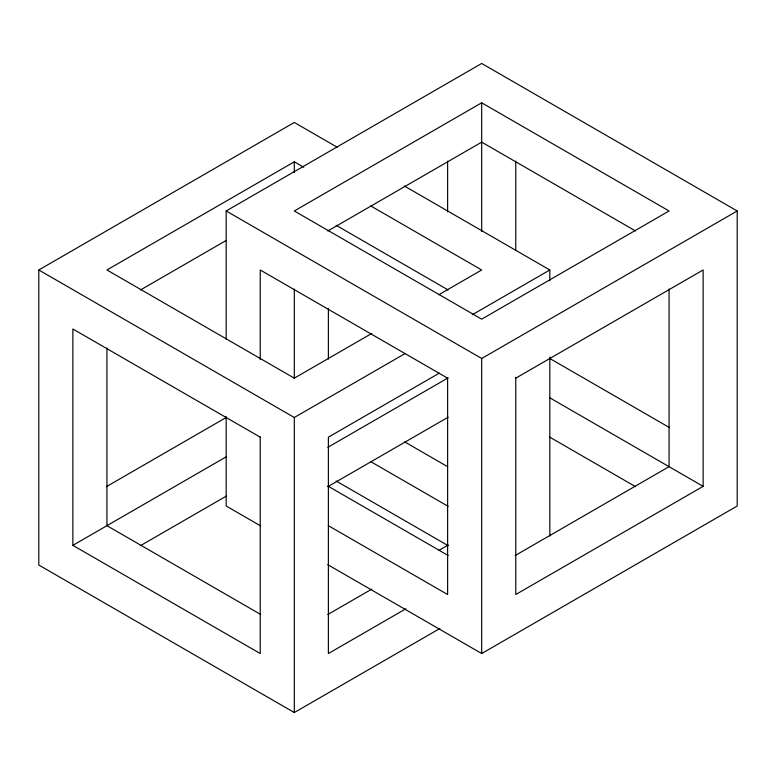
<?xml version="1.0" encoding="UTF-8"?>
<svg xmlns="http://www.w3.org/2000/svg" width="776" height="776" viewBox="0 0 776 776"><rect width="100%" height="100%" fill="white"/><g stroke="black" fill="none" stroke-linecap="round" stroke-linejoin="round"><path stroke-width="1.16" d="M439.866 628.502L294.308 712.543L38.8 565.025L38.8 269.98L294.308 122.462L337.25 147.256M303.736 167.238L294.308 161.806L106.933 269.98L294.308 378.164L371.772 333.438M226.175 339.151L226.175 210.975L481.692 63.457L737.2 210.975L737.2 506.02L481.692 653.538L327.753 564.666M140.437 289.981L226.272 240.424M481.692 102.791L294.308 210.975L481.692 319.159L669.067 210.975L481.692 102.791L481.692 231.578M327.811 230.976L481.692 142.134L635.563 230.976M106.37 486.678L225.7 417.779M438.77 294.764L481.692 269.98L370.724 205.921M260.241 437.169L72.866 328.995L72.866 545.353L226.272 456.792M38.8 269.98L294.308 417.498L405.315 353.42M472.332 314.726L549.825 269.98L549.825 280.863M140.437 545.683L226.272 496.126M439.342 373.11L328.384 437.169L328.384 653.538L405.838 608.811M327.811 447.335L448.188 377.834M226.175 210.975L481.692 358.493L737.2 210.975M327.811 486.678L448.188 417.178M515.759 378.164L703.134 269.98L703.134 486.348L515.759 594.523L515.759 377.34M327.811 614.524L371.772 589.139M438.77 550.465L448.188 545.024M515.186 555.519L669.067 466.677L669.067 288.992M404.267 185.949L549.825 269.98M336.183 225.312L448.188 289.981M550.3 358.774L669.63 427.673M549.728 397.778L703.134 486.348M549.728 437.121L635.563 486.678M404.8 441.951L447.713 466.735M370.724 461.623L448.188 506.35M336.183 481.023L448.188 545.683M327.811 486.019L448.188 555.519M328.287 525.633L447.616 594.523L447.616 378.164L260.241 269.98L260.241 359.433M260.736 525.963L226.175 506.02L226.175 416.537M260.814 614.524L106.933 525.682L106.933 347.997M72.866 545.353L260.241 653.538L260.241 436.791M549.825 357.047L549.825 536.003M515.759 161.146L515.759 250.59M481.692 358.493L481.692 653.538M447.616 161.146L447.616 211.906M328.384 308.392L328.384 359.152M294.308 161.806L294.308 172.534M294.308 288.992L294.308 378.824M294.308 417.498L294.308 712.543"/></g></svg>
